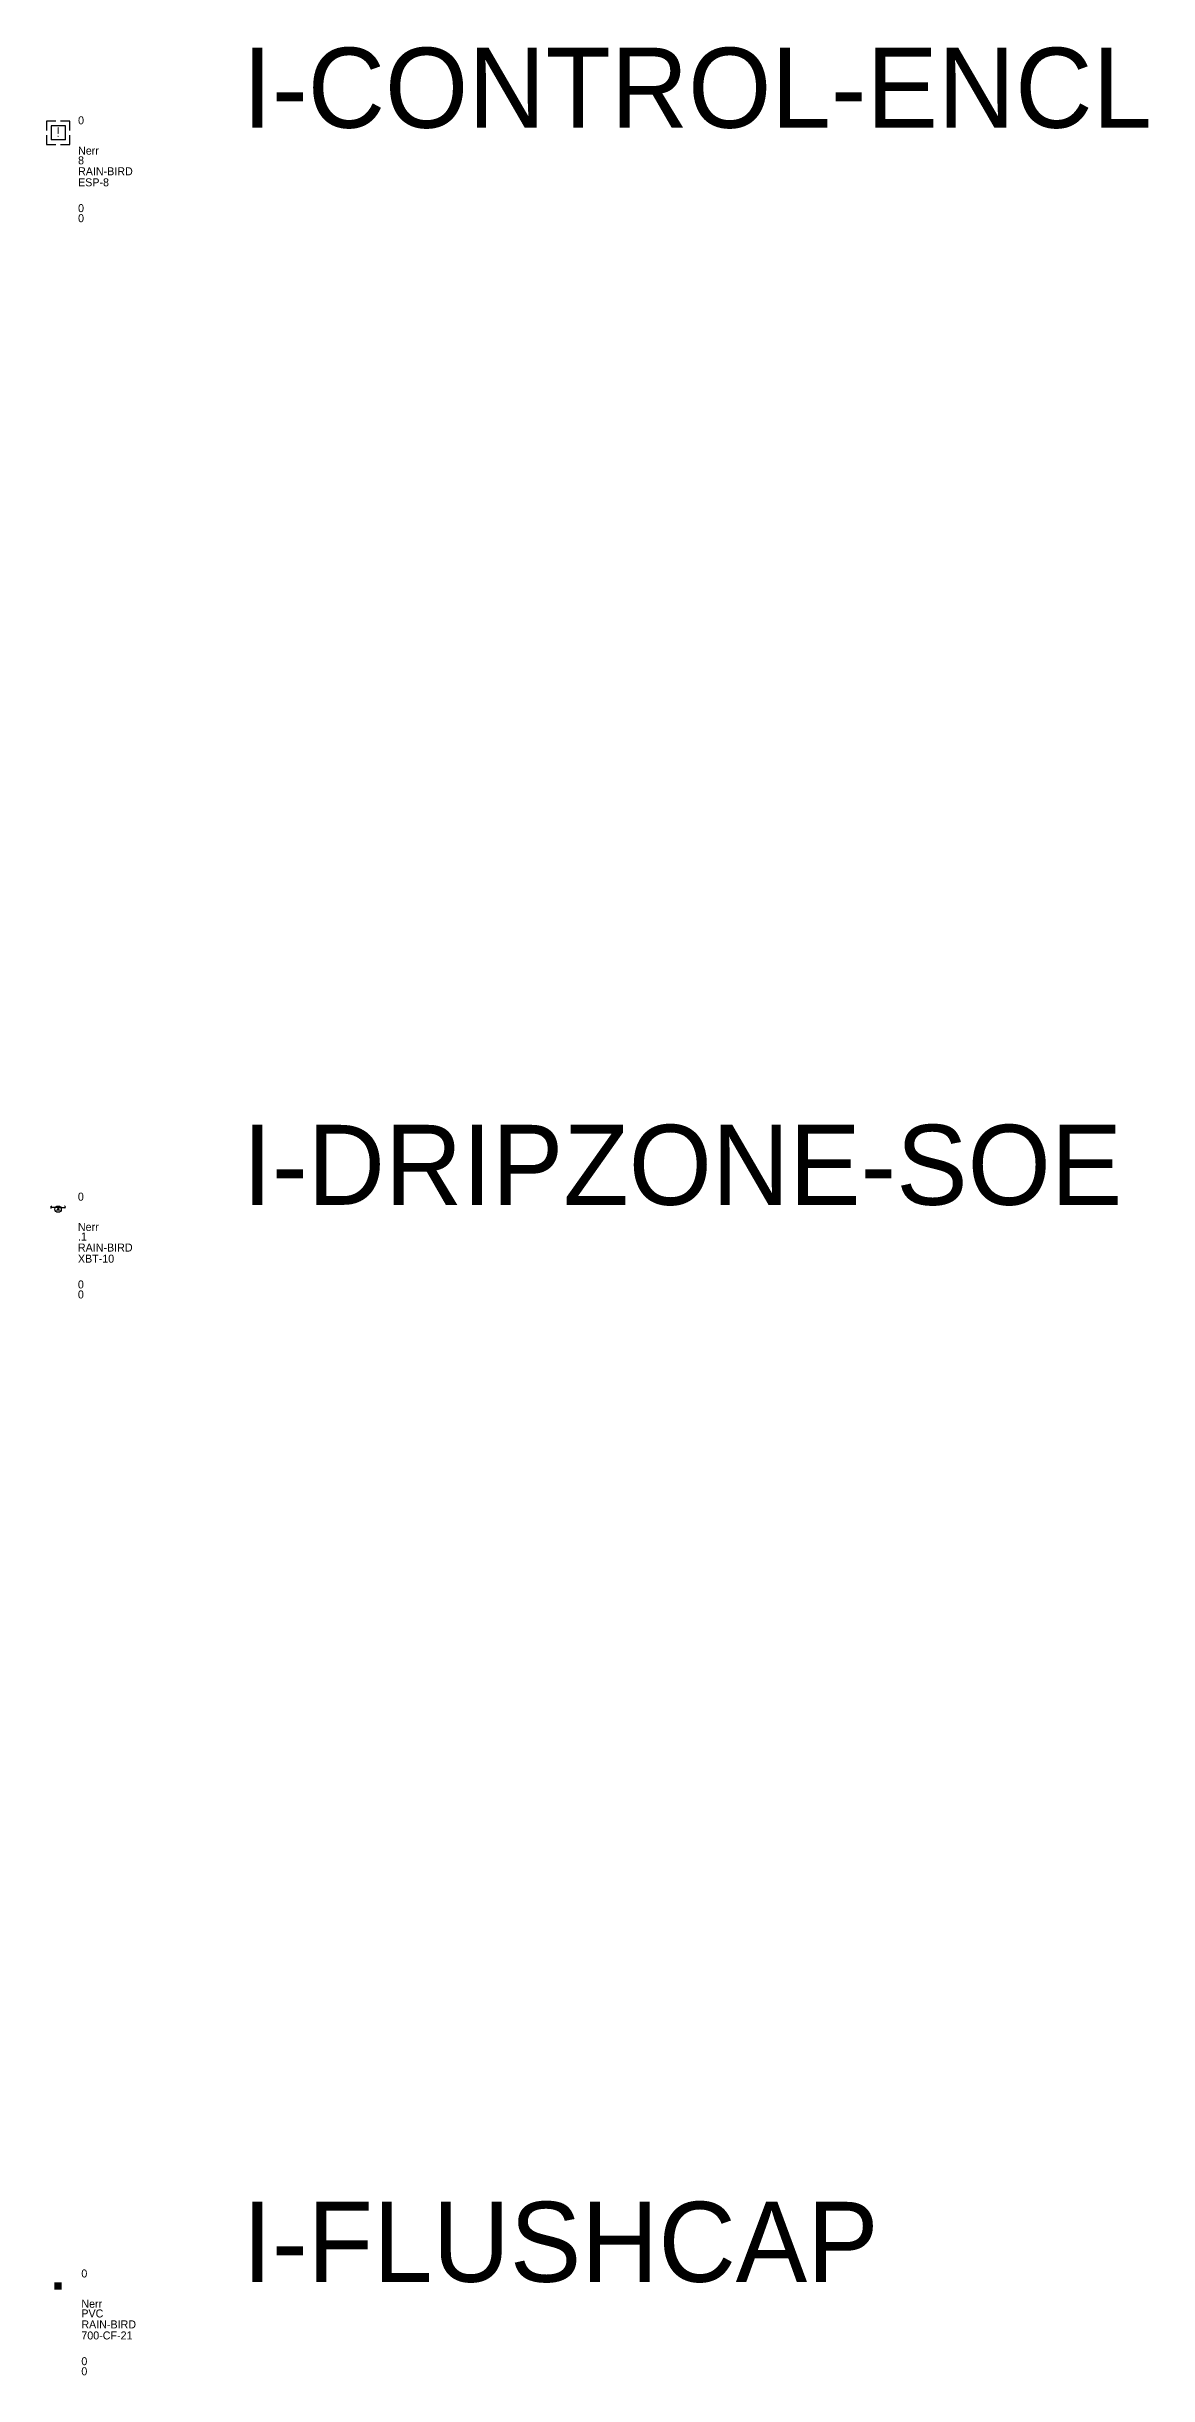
# Model space of a CAD drawing. Extents: x -141445 to -141321, y 26410 to 27069.
# Drawn here: x -141408.07 to -141394.3, y 26918.67 to 26947.78 of the extents above; entities that cross this region are included whole.
import ezdxf
from ezdxf.enums import TextEntityAlignment as Align

# ---------------------------------------------------------------- set-up
doc = ezdxf.new("R2010")
doc.units = 0
doc.header["$MEASUREMENT"] = 0
doc.linetypes.add('DRIPLINE', pattern=[0.09375, 0.0625, -0.03125])
doc.layers.get('0').update_dxf_attribs({"linetype": 'CONTINUOUS'})
for name, color, linetype in [('$I-ATT-TEXTDAT', 81, 'CONTINUOUS'), ('$I-ATT-TEXTVIS', 3, 'CONTINUOUS'), ('I-DRIP', 5, 'DRIPLINE'), ('I-TEXT', 7, 'CONTINUOUS'), ('PEN0', 4, 'CONTINUOUS'), ('PEN00', 3, 'CONTINUOUS'), ('PEN000', 2, 'CONTINUOUS')]:
    doc.layers.add(name, color=color, linetype=linetype)
doc.styles.add('ARCHQUIK', font='ARCHQUIK', dxfattribs={"width": 0.9})

# ---------------------------------------------------------------- blocks, each defined once
blk = doc.blocks.new('I-CONTROL-ENCL')
at = {"layer": 'PEN00'}
for p, q in [((-0.028, 0.137), (-0.145, 0.137)), ((-0.145, 0.137), (-0.145, 0.019)), ((0.09, 0.079), (-0.087, 0.079)), ((-0.087, 0.079), (-0.087, -0.098)), ((0.147, 0.137), (0.03, 0.137)), ((0.09, -0.098), (0.09, 0.079)), ((0.147, 0.019), (0.147, 0.137)), ((-0.145, -0.038), (-0.145, -0.155)), ((-0.145, -0.155), (-0.028, -0.155)), ((0.09, -0.098), (-0.087, -0.098)), ((0.03, -0.155), (0.147, -0.155)), ((0.147, -0.155), (0.147, -0.038))]:
    blk.add_line(p, q, dxfattribs=at)
at = {"layer": '$I-ATT-TEXTDAT'}
for tag, p in [('ID', (0.248, -0.282)), ('STATIONS', (0.248, -0.403)), ('MAKE', (0.248, -0.54)), ('MODEL', (0.248, -0.678)), ('DAT1', (0.248, -1)), ('DAT2', (0.248, -1.126))]:
    blk.add_attdef(tag, p, '', height=0.1, dxfattribs=at)
at = {"layer": '$I-ATT-TEXTVIS'}
blk.add_attdef('SEQFLOW', (0.248, 0.097), '', height=0.1, dxfattribs=at)
blk = doc.blocks.new('I-DRIPZONE-SOE')
at = {"layer": 'I-DRIP'}
for points in [[(0, 0.022), (0, 0.022), (-0.088, 0.022)], [(0, 0.015), (0, 0.022), (0.088, 0.022)]]:
    blk.add_lwpolyline(points, dxfattribs=at)
at = {"layer": 'PEN0'}
blk.add_lwpolyline([(0, -0.017, 0.052, 0, 0), (0, 0.028, 0, 0, 0)], format="xyseb", dxfattribs=at)
at = {"layer": 'PEN000'}
for points in [[(-0.087, 0.007, 0.284964), (-0.088, 0.022, -0.702995), (-0.079, 0.037)], [(0.087, 0.007, -0.284964), (0.088, 0.022, 0.702995), (0.079, 0.037)]]:
    blk.add_lwpolyline(points, format="xyb", dxfattribs=at)
blk.add_circle((0, 0), 0.0394, dxfattribs=at)
at = {"layer": '$I-ATT-TEXTDAT'}
for tag, p in [('ID', (0.247, -0.272)), ('GPM', (0.247, -0.393)), ('MAKE', (0.247, -0.53)), ('MODEL', (0.247, -0.669)), ('DAT1', (0.247, -0.991)), ('DAT2', (0.247, -1.116))]:
    blk.add_attdef(tag, p, '', height=0.1, dxfattribs=at)
at = {"layer": '$I-ATT-TEXTVIS'}
blk.add_attdef('SEQFLOW', (0.247, 0.106), '', height=0.1, dxfattribs=at)
blk = doc.blocks.new('I-FLUSHCAP')
at = {"layer": 'PEN0', "const_width": 0.09}
blk.add_lwpolyline([(-0.048, 0.002), (0.042, 0.002)], dxfattribs=at)
at = {"layer": '$I-ATT-TEXTDAT'}
for tag, p in [('TYPE', (0.29, -0.391)), ('ID', (0.29, -0.27)), ('MAKE', (0.29, -0.528)), ('MODEL', (0.29, -0.666)), ('DAT1', (0.29, -0.988)), ('DAT2', (0.29, -1.114))]:
    blk.add_attdef(tag, p, '', height=0.1, dxfattribs=at)
at = {"layer": '$I-ATT-TEXTVIS'}
blk.add_attdef('SEQFLOW', (0.29, 0.109), '', height=0.1, dxfattribs=at)

msp = doc.modelspace()

# ---------------------------------------------------------------- block references
ref = msp.add_blockref('I-CONTROL-ENCL', (-141407.921, 26946.711))
ref.add_attrib('SEQFLOW', '0', (-141407.672, 26946.808), dxfattribs={"layer": '$I-ATT-TEXTVIS', "height": 0.1})
ref.add_attrib('ID', 'Nerr', (-141407.672, 26946.429), dxfattribs={"layer": '$I-ATT-TEXTDAT', "height": 0.1})
ref.add_attrib('STATIONS', '8', (-141407.672, 26946.308), dxfattribs={"layer": '$I-ATT-TEXTDAT', "height": 0.1})
ref.add_attrib('MAKE', 'RAIN-BIRD', (-141407.672, 26946.171), dxfattribs={"layer": '$I-ATT-TEXTDAT', "height": 0.1})
ref.add_attrib('MODEL', 'ESP-8', (-141407.672, 26946.033), dxfattribs={"layer": '$I-ATT-TEXTDAT', "height": 0.1})
ref.add_attrib('DAT1', '0', (-141407.672, 26945.711), dxfattribs={"layer": '$I-ATT-TEXTDAT', "height": 0.1})
ref.add_attrib('DAT2', '0', (-141407.672, 26945.585), dxfattribs={"layer": '$I-ATT-TEXTDAT', "height": 0.1})
ref.add_attrib('A', '!', dxfattribs={"layer": 'I-TEXT', "height": 0.125, "style": 'ARCHQUIK', "width": 0.9}).set_placement((-141407.921, 26946.711), align=Align.MIDDLE_CENTER)
for name, p, values in [('I-DRIPZONE-SOE', (-141407.921, 26933.25), {'SEQFLOW': '0', 'ID': 'Nerr', 'GPM': '.1', 'MAKE': 'RAIN-BIRD', 'MODEL': 'XBT-10', 'DAT1': '0', 'DAT2': '0'}), ('I-FLUSHCAP', (-141407.921, 26919.79), {'SEQFLOW': '0', 'ID': 'Nerr', 'TYPE': 'PVC', 'MAKE': 'RAIN-BIRD', 'MODEL': '700-CF-21', 'DAT1': '0', 'DAT2': '0'})]:
    msp.add_blockref(name, p).add_auto_attribs(values)

# ---------------------------------------------------------------- texts
for s, p in [('I-CONTROL-ENCL', (-141405.619, 26946.765)), ('I-DRIPZONE-SOE', (-141405.619, 26933.304)), ('I-FLUSHCAP', (-141405.619, 26919.844))]:
    msp.add_text(s, height=1).set_placement(p)

doc.saveas('drawing.dxf')
